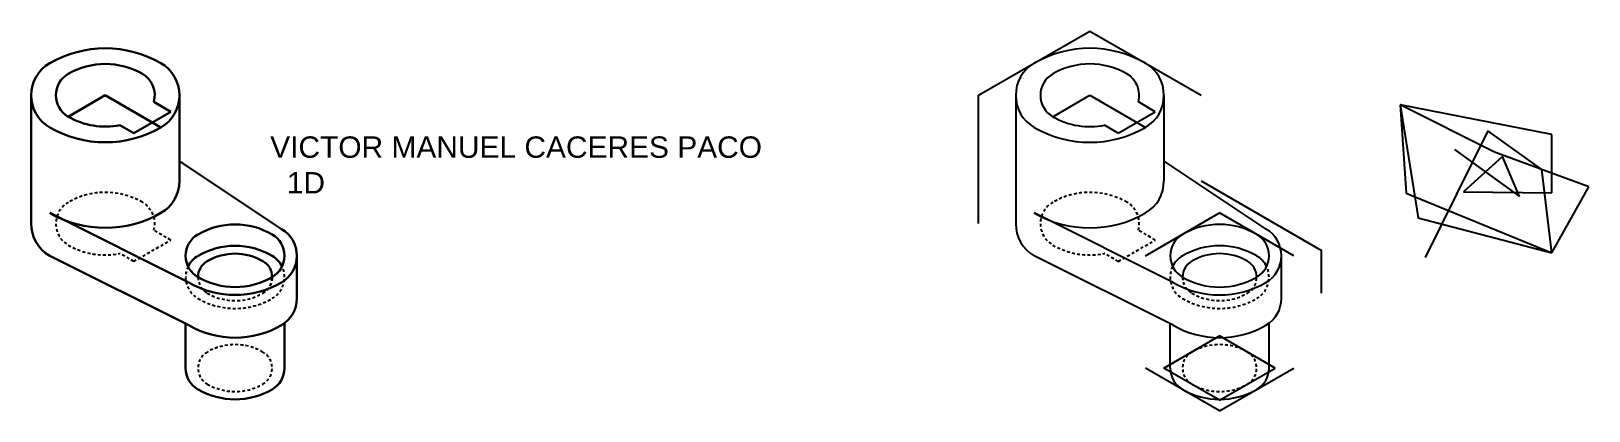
# Model space of a CAD drawing. Header units: centimetres. Extents: x 1665 to 2332, y 1302 to 1330.
# Drawn here: x 1665 to 1737.8, y 1312.7 to 1330.5 of the extents above; entities outside this region: 1.
import ezdxf

# ---------------------------------------------------------------- set-up
doc = ezdxf.new("R2010")
doc.units = ezdxf.units.CM
doc.header["$LTSCALE"] = 0.09
doc.linetypes.add('JIS_02_0.7', pattern=[1.35, 0.75, -0.6])
doc.styles.get("Standard").update_dxf_attribs({"font": 'arial.ttf'})

msp = doc.modelspace()

# ---------------------------------------------------------------- hatches: boundary and pattern name
at = {"true_color": 0xcd2027}
h = msp.add_hatch(dxfattribs=at)
h.set_pattern_fill('ANGLE', color=242)
h.set_pattern_definition([(0, (0, 0), (0, 6.985), [5.08, -1.905]), (90, (0, 0), (-6.985, 4e-16), [5.08, -1.905])])
h.paths.add_polyline_path([(2332.222, 1304.073, 0.577079), (2330.923, 1304.823), (2330.923, 1304.822, 0.256454), (2329.624, 1302.683), (2329.624, 1302.571, 0.577079), (2330.923, 1301.821), (2330.992, 1301.861, 0.245845), (2332.222, 1303.936)])

# ---------------------------------------------------------------- linework, layer by layer
at = {"color": 3, "ltscale": 2}
for p, q in [((1709.3, 1327.451), (1714.496, 1330.451)), ((1714.496, 1330.451), (1719.692, 1327.451)), ((1709.3, 1321.451), (1709.3, 1327.451)), ((1717.96, 1327.451), (1717.96, 1323.451))]:
    msp.add_line(p, q, dxfattribs=at)
at = {"color": 3, "lineweight": 30, "ltscale": 2}
for p, q in [((1665.04, 1327.451), (1665.04, 1321.451)), ((1671.969, 1327.451), (1671.969, 1323.451)), ((1671.969, 1324.379), (1676.732, 1321.201)), ((1672.402, 1318.701), (1665.906, 1321.951)), ((1672.402, 1316.701), (1665.906, 1319.951)), ((1677.453, 1317.951), (1677.453, 1319.951))]:
    msp.add_line(p, q, dxfattribs=at)
at = {"color": 6, "lineweight": 30, "ltscale": 2}
for p, q in [((1666.772, 1326.451), (1668.505, 1327.451)), ((1668.505, 1327.451), (1671.103, 1325.951)), ((1669.83, 1325.686), (1671.562, 1326.686)), ((1671.562, 1326.686), (1670.772, 1327.141)), ((1669.83, 1325.686), (1669.19, 1326.055)), ((1672.257, 1314.701), (1672.257, 1316.773)), ((1676.876, 1314.701), (1676.876, 1316.796))]:
    msp.add_line(p, q, dxfattribs=at)
at = {"color": 7, "ltscale": 2}
for p, q in [((1711.032, 1327.451), (1711.032, 1321.451)), ((1719.692, 1323.451), (1725.321, 1320.201)), ((1725.321, 1318.201), (1725.321, 1320.201)), ((1723.445, 1317.951), (1723.445, 1319.951))]:
    msp.add_line(p, q, dxfattribs=at)
at = {"color": 1, "ltscale": 2}
for p, q in [((1712.764, 1326.451), (1714.496, 1327.451)), ((1714.496, 1327.451), (1717.094, 1325.951)), ((1717.96, 1324.379), (1722.723, 1321.201)), ((1717.96, 1314.701), (1720.558, 1316.201)), ((1723.156, 1314.701), (1720.558, 1316.201)), ((1720.558, 1313.201), (1717.96, 1314.701)), ((1720.558, 1313.201), (1723.156, 1314.701))]:
    msp.add_line(p, q, dxfattribs=at)
at = {"color": 2, "ltscale": 2}
for p, q in [((1715.821, 1325.686), (1717.553, 1326.686)), ((1717.553, 1326.686), (1716.763, 1327.141)), ((1715.821, 1325.686), (1715.181, 1326.055)), ((1717.094, 1319.951), (1720.558, 1321.951)), ((1724.022, 1319.951), (1720.558, 1321.951))]:
    msp.add_line(p, q, dxfattribs=at)
at = {"color": 4, "ltscale": 2}
for p, q in [((1736.085, 1325.623), (1729, 1326.999)), ((1729, 1326.999), (1729.27, 1322.871)), ((1733.403, 1324.788), (1729, 1326.999)), ((1729, 1326.999), (1729.836, 1321.716)), ((1733.084, 1325.795), (1730.156, 1319.873)), ((1735.605, 1323.977), (1733.084, 1325.795)), ((1736.085, 1322.896), (1736.085, 1325.623)), ((1731.534, 1324.911), (1734.56, 1322.724)), ((1733.772, 1324.591), (1731.952, 1322.945)), ((1737.807, 1323.166), (1733.403, 1324.788)), ((1734.56, 1322.724), (1733.772, 1324.591)), ((1736.085, 1320.094), (1735.605, 1323.977)), ((1731.952, 1322.945), (1736.085, 1322.896)), ((1736.085, 1320.094), (1737.807, 1323.166)), ((1729.27, 1322.871), (1736.085, 1320.094)), ((1718.393, 1318.701), (1711.898, 1321.951)), ((1729.836, 1321.716), (1736.085, 1320.094)), ((1718.393, 1316.701), (1711.898, 1319.951)), ((1718.249, 1314.701), (1718.249, 1316.773)), ((1722.867, 1314.701), (1722.867, 1316.796)), ((1720.558, 1312.701), (1717.094, 1314.701)), ((1720.558, 1312.701), (1724.022, 1314.701))]:
    msp.add_line(p, q, dxfattribs=at)
at = {"color": 251, "linetype": 'JIS_02_0.7', "lineweight": 25, "ltscale": 2, "true_color": 0x636466}
for p, q in [((1671.562, 1320.686), (1670.772, 1321.141)), ((1669.83, 1319.686), (1669.19, 1320.055)), ((1669.83, 1319.686), (1671.562, 1320.686))]:
    msp.add_line(p, q, dxfattribs=at)
at = {"color": 251, "linetype": 'JIS_02_0.7', "ltscale": 2, "true_color": 0x636466}
for p, q in [((1717.553, 1320.686), (1716.763, 1321.141)), ((1715.821, 1319.686), (1715.181, 1320.055)), ((1715.821, 1319.686), (1717.553, 1320.686))]:
    msp.add_line(p, q, dxfattribs=at)
at = {"color": 3, "lineweight": 30, "ltscale": 2}
for centre, radius, start, end in [((1668.505, 1324.451), 5.196, 60, 120), ((1666.772, 1327.451), 1.732, 120, 240), ((1670.237, 1327.451), 1.732, 300, 60), ((1668.505, 1330.451), 5.196, 240, 300), ((1670.237, 1323.451), 1.732, 300, 0), ((1666.772, 1321.451), 1.732, 180, 240), ((1668.505, 1326.451), 5.196, 240, 300), ((1676.01, 1319.951), 1.443, 300, 60), ((1674.567, 1322.451), 4.33, 240, 300), ((1676.01, 1317.951), 1.443, 300, 0), ((1674.567, 1320.451), 4.33, 240, 300)]:
    msp.add_arc(centre, radius, start, end, dxfattribs=at)
at = {"color": 3, "ltscale": 2}
for centre, radius, start, end in [((1714.496, 1324.451), 5.196, 60, 120), ((1712.764, 1327.451), 1.732, 120, 240), ((1716.228, 1327.451), 1.732, 300, 60), ((1714.496, 1330.451), 5.196, 240, 300), ((1716.228, 1323.451), 1.732, 300, 0), ((1714.496, 1326.451), 5.196, 240, 300)]:
    msp.add_arc(centre, radius, start, end, dxfattribs=at)
at = {"color": 6, "lineweight": 30, "ltscale": 2}
for centre, radius, start, end in [((1668.505, 1325.451), 3.464, 60, 120), ((1667.35, 1327.451), 1.155, 120, 240), ((1669.659, 1327.451), 1.155, 344.47751, 60), ((1668.505, 1329.451), 3.464, 240, 281.40962), ((1673.412, 1319.951), 1.155, 120, 240), ((1674.567, 1317.951), 3.464, 60, 120), ((1675.721, 1319.951), 1.155, 300, 60), ((1674.567, 1316.951), 3.464, 60, 120), ((1674.567, 1317.451), 2.598, 60, 120), ((1673.412, 1318.951), 1.155, 120, 154.34109), ((1673.701, 1318.951), 0.866, 120, 180), ((1675.433, 1318.951), 0.866, 360, 60), ((1675.721, 1318.951), 1.155, 25.65891, 60), ((1674.567, 1321.951), 3.464, 240, 300), ((1673.412, 1314.701), 1.155, 180, 240), ((1675.721, 1314.701), 1.155, 300, 0), ((1674.567, 1316.701), 3.464, 240, 300)]:
    msp.add_arc(centre, radius, start, end, dxfattribs=at)
at = {"color": 2, "ltscale": 2}
for centre, radius, start, end in [((1714.496, 1325.451), 3.464, 60, 120), ((1713.341, 1327.451), 1.155, 120, 240), ((1715.651, 1327.451), 1.155, 344.47751, 60), ((1714.496, 1329.451), 3.464, 240, 281.40962), ((1719.403, 1319.951), 1.155, 120, 240), ((1720.558, 1317.951), 3.464, 60, 120), ((1721.713, 1319.951), 1.155, 300, 60), ((1720.558, 1321.951), 3.464, 240, 300)]:
    msp.add_arc(centre, radius, start, end, dxfattribs=at)
at = {"color": 251, "linetype": 'JIS_02_0.7', "lineweight": 25, "ltscale": 2, "true_color": 0x636466}
for centre, radius, start, end in [((1668.505, 1319.451), 3.464, 60, 120), ((1667.35, 1321.451), 1.155, 120, 240), ((1669.659, 1321.451), 1.155, 344.47751, 60), ((1668.505, 1323.451), 3.464, 240, 281.40962), ((1673.412, 1318.951), 1.155, 154.34109, 240), ((1675.721, 1318.951), 1.155, 300, 25.65891), ((1673.701, 1318.951), 0.866, 180, 240), ((1674.567, 1320.951), 3.464, 240, 300), ((1674.567, 1320.451), 2.598, 240, 300), ((1674.567, 1313.201), 2.598, 60, 120), ((1673.701, 1314.701), 0.866, 120, 240), ((1675.433, 1314.701), 0.866, 300, 60), ((1674.567, 1316.201), 2.598, 240, 300)]:
    msp.add_arc(centre, radius, start, end, dxfattribs=at)
at = {"color": 251, "linetype": 'JIS_02_0.7', "ltscale": 2, "true_color": 0x636466}
for centre, radius, start, end in [((1714.496, 1319.451), 3.464, 60, 120), ((1713.341, 1321.451), 1.155, 120, 240), ((1715.651, 1321.451), 1.155, 344.47751, 60), ((1714.496, 1323.451), 3.464, 240, 281.40962), ((1719.403, 1318.951), 1.155, 154.34109, 240), ((1721.713, 1318.951), 1.155, 300, 25.65891), ((1719.692, 1318.951), 0.866, 180, 240), ((1721.424, 1318.951), 0.866, 300, 360), ((1720.558, 1320.951), 3.464, 240, 300), ((1720.558, 1320.451), 2.598, 240, 300), ((1720.558, 1313.201), 2.598, 60, 120), ((1719.692, 1314.701), 0.866, 120, 240), ((1721.424, 1314.701), 0.866, 300, 60), ((1720.558, 1316.201), 2.598, 240, 300)]:
    msp.add_arc(centre, radius, start, end, dxfattribs=at)
at = {"color": 7, "ltscale": 2}
for centre, radius, start, end in [((1712.764, 1321.451), 1.732, 180, 240), ((1722.001, 1319.951), 1.443, 300, 60), ((1720.558, 1322.451), 4.33, 240, 300), ((1722.001, 1317.951), 1.443, 300, 0), ((1720.558, 1320.451), 4.33, 240, 300)]:
    msp.add_arc(centre, radius, start, end, dxfattribs=at)
at = {"color": 4, "ltscale": 2}
for centre, radius, start, end in [((1720.558, 1316.951), 3.464, 60, 120), ((1719.403, 1318.951), 1.155, 120, 154.34109), ((1721.713, 1318.951), 1.155, 25.65891, 60), ((1719.403, 1314.701), 1.155, 180, 240), ((1721.713, 1314.701), 1.155, 300, 0), ((1720.558, 1316.701), 3.464, 240, 300)]:
    msp.add_arc(centre, radius, start, end, dxfattribs=at)
at = {"color": 6, "ltscale": 2}
for centre, radius, start, end in [((1720.558, 1317.451), 2.598, 60, 120), ((1719.692, 1318.951), 0.866, 120, 180), ((1721.424, 1318.951), 0.866, 360, 60)]:
    msp.add_arc(centre, radius, start, end, dxfattribs=at)
at = {"color": 251, "linetype": 'JIS_02_0.7', "lineweight": 30, "ltscale": 2, "true_color": 0x636466}
msp.add_arc((1675.433, 1318.951), 0.866, 300, 360, dxfattribs=at)

# ---------------------------------------------------------------- texts
at = {"color": 4, "ltscale": 2, "insert": (1676.208, 1325.529), "char_height": 1, "attachment_point": 1}
msp.add_mtext_dynamic_manual_height_columns('VICTOR MANUEL CACERES PACO\\P  1D', width=23.65196, gutter_width=12.5, heights=[0], dxfattribs=at)

doc.saveas('drawing.dxf')
